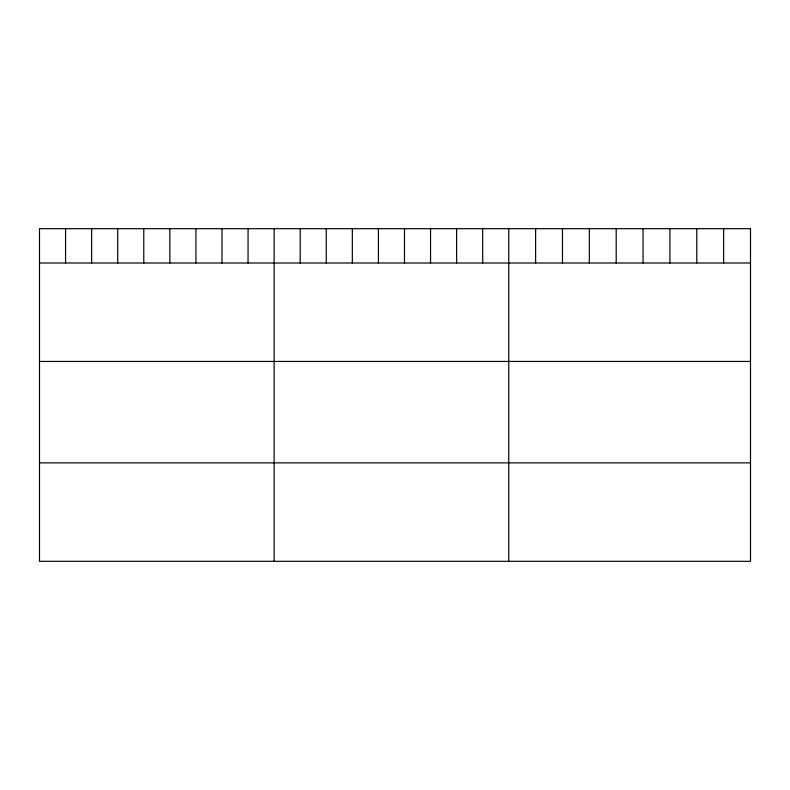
<?xml version="1.0" encoding="UTF-8"?>
<svg xmlns="http://www.w3.org/2000/svg" width="790" height="790" viewBox="0 0 790 790"><rect width="100%" height="100%" fill="white"/><g stroke="black" fill="none" stroke-linecap="round" stroke-linejoin="round"><path stroke-width="1.19" d="M39.5 263.001L750.5 263.001M39.5 361.445L750.5 361.445M39.5 462.871L750.5 462.871M723.64 228.685L723.64 263.001M696.78 228.685L696.78 263.001M669.92 228.685L669.92 263.001M643.06 228.685L643.06 263.001M616.2 228.685L616.2 263.001M589.34 228.685L589.34 263.001M562.48 228.685L562.48 263.001M535.62 228.685L535.62 263.001M508.76 228.685L508.76 561.315M482.69 228.685L482.69 263.001M456.62 228.685L456.62 263.001M430.55 228.685L430.55 263.001M404.48 228.685L404.48 263.001M378.41 228.685L378.41 263.001M352.34 228.685L352.34 263.001M326.27 228.685L326.27 263.001M300.2 228.685L300.2 263.001M274.13 228.685L274.13 561.315M248.06 228.685L248.06 263.001M221.99 228.685L221.99 263.001M195.92 228.685L195.92 263.001M169.85 228.685L169.85 263.001M143.78 228.685L143.78 263.001M117.71 228.685L117.71 263.001M91.64 228.685L91.64 263.001M65.57 228.685L65.57 263.001M750.5 228.685L39.5 228.685L39.5 561.315L750.5 561.315L750.5 228.685"/></g></svg>
